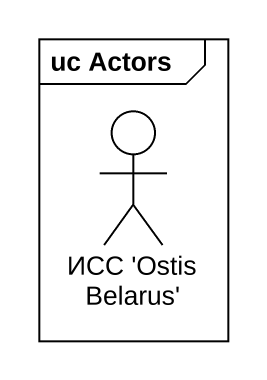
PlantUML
@startuml
mainframe uc Actors
actor "ИСС 'Ostis Belarus'" as ИСС_Ostis_Belarus
@enduml
